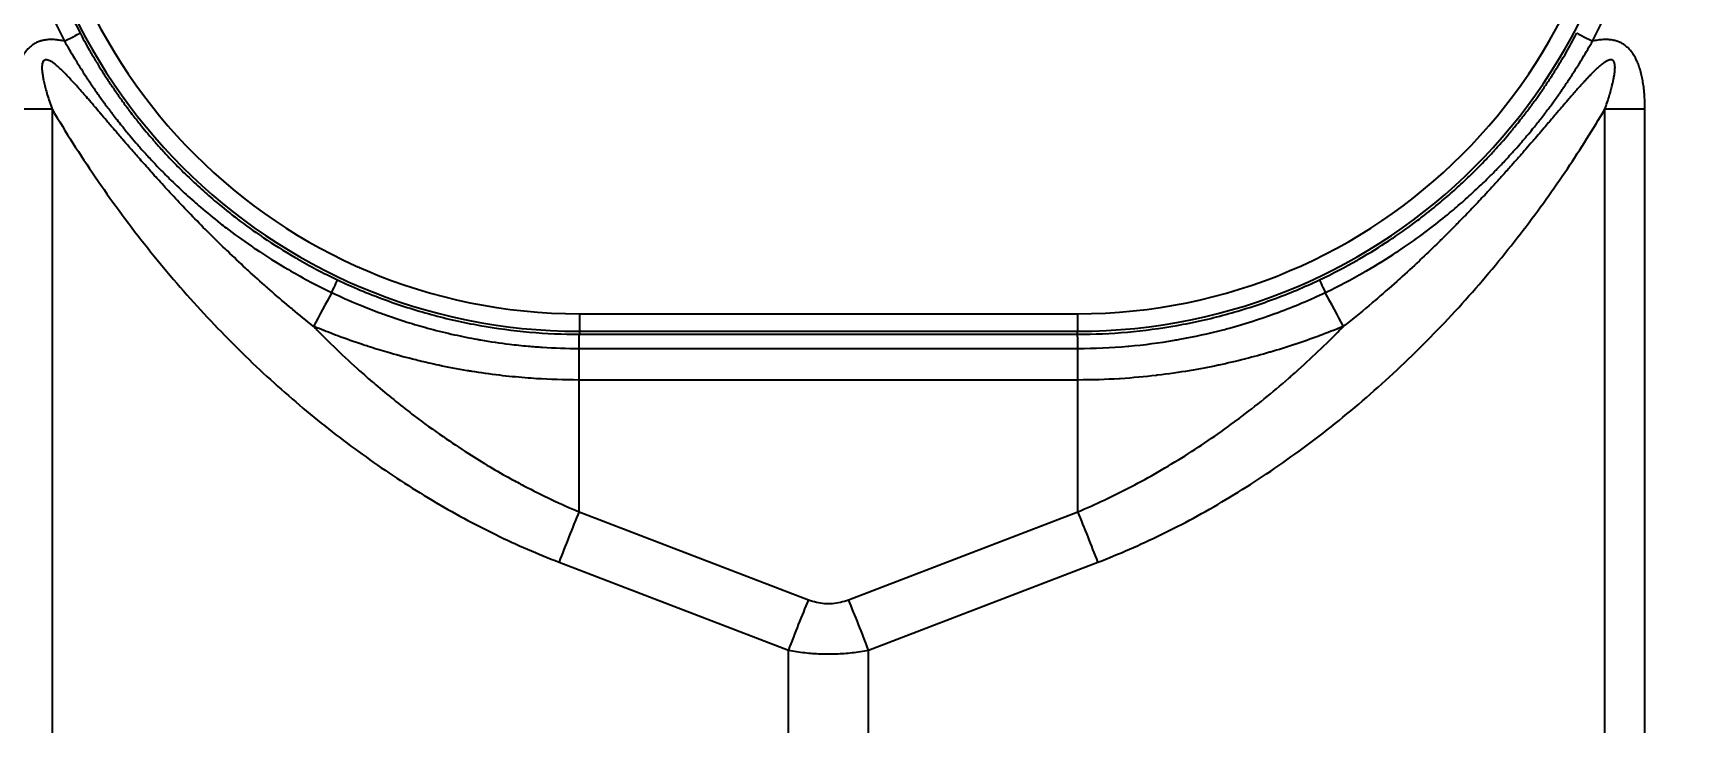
# Model space of a CAD drawing. Header units: millimetres. Extents: x 68 to 2000, y 100 to 2870.
# Drawn here: x 626.75 to 673.76, y 2451.46 to 2471.17 of the extents above; entities that cross this region are included whole.
import ezdxf

# ---------------------------------------------------------------- set-up
doc = ezdxf.new("R2010")
doc.units = ezdxf.units.MM
doc.header["$LTSCALE"] = 10
doc.layers.add('Sichtbar schmal (ISO)', color=7, linetype='Continuous', lineweight=35)

msp = doc.modelspace()

# ---------------------------------------------------------------- linework, layer by layer
at = {"layer": 'Sichtbar schmal (ISO)'}
for p, q in [((627.298, 2468.994), (627.298, 2348.349)), ((671.561, 2348.349), (671.561, 2468.994)), ((672.702, 2348.349), (672.702, 2468.994)), ((642.329, 2463.161), (656.529, 2463.161)), ((642.329, 2463.161), (642.329, 2462.661)), ((656.529, 2463.161), (656.529, 2462.661)), ((642.329, 2462.661), (656.529, 2462.661)), ((642.329, 2462.661), (642.329, 2462.576)), ((642.329, 2462.576), (656.529, 2462.576)), ((656.529, 2462.576), (656.529, 2462.661)), ((642.32, 2462.172), (656.539, 2462.172)), ((642.32, 2461.271), (642.32, 2462.172)), ((656.539, 2461.271), (656.539, 2462.172)), ((656.539, 2461.271), (642.32, 2461.271)), ((642.32, 2457.514), (642.32, 2461.271)), ((656.539, 2457.514), (656.539, 2461.271)), ((642.32, 2457.514), (648.859, 2455.006)), ((650, 2455.006), (656.539, 2457.514)), ((641.749, 2456.076), (648.288, 2453.569)), ((650.571, 2453.569), (657.11, 2456.076)), ((648.288, 2363.764), (648.288, 2453.569)), ((650.571, 2363.764), (650.571, 2453.569))]:
    msp.add_line(p, q, dxfattribs=at)
for centre, radius, start, end in [((642.329, 2478.67), 16.009, 90, 270), ((656.529, 2478.67), 16.009, 270, 90), ((642.329, 2478.67), 15.509, 90, 270), ((656.529, 2478.67), 15.509, 270, 90)]:
    msp.add_arc(centre, radius, start, end, dxfattribs=at)
for centre, major_axis, ratio, start_param, end_param in [((642.33, 2478.669), (-16.592, 0), 0.999986, 5.79767, 6.768292), ((656.529, 2478.669), (16.592, -0.001), 0.999986, 5.798123, 6.768739), ((642.33, 2478.671), (-16.092, 0), 0.999985, 5.797653, 6.768274), ((627.652, 2470.934), (0.442, 0.233), 0.004633, 4.709948, 6.265732), ((671.207, 2470.935), (-0.442, 0.233), 0.00463, 0.017453, 1.573241), ((626.157, 2468.942), (-10, 0), 0.005236, 4.598024, 4.712393), ((672.702, 2468.942), (10, 0), 0.005236, 1.570796, 1.685165), ((636.276, 2465.592), (4.733, 8.809), 0.002478, 1.780723, 1.894425), ((635.218, 2463.676), (0.214, 0.452), 0.013206, 4.921921, 6.26573), ((663.641, 2463.676), (-0.214, 0.452), 0.013207, 0.017455, 1.361266), ((662.583, 2465.592), (-4.733, 8.809), 0.002478, 4.388757, 4.502463), ((656.535, 2462.076), (-0.005, 0.5), 0.01129, 4.905856, 6.265598), ((642.32, 2456.102), (1.79, 4.668), 0.104799, 1.304034, 1.616531), ((656.539, 2456.102), (-1.79, 4.668), 0.104799, 4.666655, 4.979151), ((648.859, 2453.595), (1.79, 4.668), 0.104798, 1.304034, 1.616531), ((650, 2453.595), (-1.79, 4.668), 0.104799, 4.666655, 4.979151)]:
    msp.add_ellipse(centre, major_axis=major_axis, ratio=ratio, start_param=start_param, end_param=end_param, dxfattribs=at)
msp.add_open_spline([(627.652, 2470.932), (627.601, 2470.944), (627.501, 2470.964), (627.358, 2470.98), (627.222, 2470.982), (627.095, 2470.969), (626.979, 2470.942), (626.876, 2470.904), (626.785, 2470.856), (626.698, 2470.796), (626.61, 2470.717), (626.526, 2470.617), (626.45, 2470.503), (626.383, 2470.373), (626.324, 2470.227), (626.274, 2470.064), (626.232, 2469.885), (626.199, 2469.69), (626.175, 2469.479), (626.16, 2469.248), (626.157, 2469.081), (626.157, 2468.994)], degree=3, dxfattribs=at)
for points, knots in [([(627.652, 2470.932), (627.693, 2470.859), (627.737, 2470.78), (627.786, 2470.697), (627.834, 2470.614), (627.886, 2470.526), (627.943, 2470.434), (627.945, 2470.43), (627.948, 2470.425), (627.95, 2470.421), (628.005, 2470.332), (628.062, 2470.239), (628.124, 2470.142), (628.13, 2470.132), (628.137, 2470.122), (628.143, 2470.112), (628.202, 2470.019), (628.266, 2469.922), (628.333, 2469.821), (628.345, 2469.802), (628.358, 2469.783), (628.37, 2469.764), (628.434, 2469.67), (628.5, 2469.572), (628.571, 2469.471), (628.591, 2469.442), (628.612, 2469.412), (628.633, 2469.382), (628.699, 2469.289), (628.769, 2469.192), (628.842, 2469.093), (628.872, 2469.052), (628.903, 2469.01), (628.935, 2468.968), (629.004, 2468.877), (629.076, 2468.783), (629.151, 2468.686), (629.194, 2468.632), (629.238, 2468.576), (629.283, 2468.52), (629.354, 2468.432), (629.427, 2468.342), (629.504, 2468.25), (629.562, 2468.18), (629.623, 2468.109), (629.685, 2468.037), (629.757, 2467.954), (629.831, 2467.87), (629.908, 2467.784), (629.986, 2467.696), (630.067, 2467.608), (630.152, 2467.518), (630.223, 2467.441), (630.297, 2467.364), (630.373, 2467.286), (630.476, 2467.179), (630.584, 2467.071), (630.697, 2466.961), (630.766, 2466.893), (630.837, 2466.825), (630.909, 2466.757), (631.044, 2466.629), (631.186, 2466.499), (631.336, 2466.367), (631.4, 2466.311), (631.465, 2466.255), (631.532, 2466.197), (631.707, 2466.047), (631.892, 2465.895), (632.09, 2465.739), (632.144, 2465.697), (632.2, 2465.654), (632.256, 2465.611), (632.482, 2465.438), (632.723, 2465.262), (632.982, 2465.085), (633.022, 2465.058), (633.062, 2465.031), (633.102, 2465.004), (633.389, 2464.81), (633.698, 2464.615), (634.034, 2464.42), (634.054, 2464.408), (634.075, 2464.396), (634.096, 2464.384), (634.456, 2464.176), (634.847, 2463.968), (635.268, 2463.767)], [0, 0, 0, 0, 0.0625, 0.0625, 0.0625, 0.125, 0.125, 0.125, 0.1278874, 0.1278874, 0.1278874, 0.1875, 0.1875, 0.1875, 0.1934872, 0.1934872, 0.1934872, 0.25, 0.25, 0.25, 0.260409, 0.260409, 0.260409, 0.3125, 0.3125, 0.3125, 0.3275968, 0.3275968, 0.3275968, 0.375, 0.375, 0.375, 0.3946778, 0.3946778, 0.3946778, 0.4375, 0.4375, 0.4375, 0.4618181, 0.4618181, 0.4618181, 0.5, 0.5, 0.5, 0.5290418, 0.5290418, 0.5290418, 0.5625, 0.5625, 0.5625, 0.5963567, 0.5963567, 0.5963567, 0.625, 0.625, 0.625, 0.6637856, 0.6637856, 0.6637856, 0.6875, 0.6875, 0.6875, 0.7313365, 0.7313365, 0.7313365, 0.75, 0.75, 0.75, 0.7990526, 0.7990526, 0.7990526, 0.8125, 0.8125, 0.8125, 0.8667171, 0.8667171, 0.8667171, 0.875, 0.875, 0.875, 0.9338983, 0.9338983, 0.9338983, 0.9375, 0.9375, 0.9375, 0.9999998, 0.9999998, 0.9999998, 0.9999998]), ([(628.094, 2471.168), (628.133, 2471.094), (628.175, 2471.015), (628.221, 2470.931), (628.267, 2470.848), (628.316, 2470.76), (628.369, 2470.667), (628.372, 2470.663), (628.374, 2470.659), (628.376, 2470.654), (628.427, 2470.566), (628.482, 2470.473), (628.54, 2470.376), (628.546, 2470.366), (628.552, 2470.356), (628.558, 2470.347), (628.614, 2470.254), (628.673, 2470.157), (628.737, 2470.057), (628.748, 2470.039), (628.76, 2470.02), (628.772, 2470.001), (628.832, 2469.908), (628.895, 2469.811), (628.962, 2469.711), (628.981, 2469.682), (629.001, 2469.653), (629.021, 2469.624), (629.084, 2469.531), (629.15, 2469.436), (629.219, 2469.338), (629.248, 2469.298), (629.277, 2469.257), (629.307, 2469.215), (629.373, 2469.125), (629.441, 2469.032), (629.513, 2468.938), (629.554, 2468.884), (629.596, 2468.829), (629.639, 2468.774), (629.706, 2468.687), (629.777, 2468.599), (629.85, 2468.508), (629.906, 2468.44), (629.964, 2468.37), (630.024, 2468.299), (630.092, 2468.217), (630.164, 2468.134), (630.238, 2468.05), (630.313, 2467.964), (630.391, 2467.877), (630.472, 2467.789), (630.54, 2467.714), (630.611, 2467.638), (630.685, 2467.561), (630.784, 2467.457), (630.888, 2467.351), (630.996, 2467.243), (631.063, 2467.177), (631.131, 2467.11), (631.202, 2467.042), (631.332, 2466.918), (631.469, 2466.791), (631.614, 2466.662), (631.675, 2466.606), (631.738, 2466.551), (631.803, 2466.495), (631.972, 2466.349), (632.152, 2466.199), (632.344, 2466.048), (632.396, 2466.006), (632.45, 2465.964), (632.504, 2465.922), (632.723, 2465.753), (632.957, 2465.582), (633.209, 2465.409), (633.247, 2465.382), (633.286, 2465.356), (633.325, 2465.329), (633.604, 2465.141), (633.904, 2464.951), (634.231, 2464.761), (634.251, 2464.749), (634.271, 2464.738), (634.291, 2464.726), (634.641, 2464.524), (635.021, 2464.323), (635.432, 2464.128)], [0, 0, 0, 0, 0.0625, 0.0625, 0.0625, 0.125, 0.125, 0.125, 0.1278881, 0.1278881, 0.1278881, 0.1875, 0.1875, 0.1875, 0.1934873, 0.1934873, 0.1934873, 0.25, 0.25, 0.25, 0.260409, 0.260409, 0.260409, 0.3125, 0.3125, 0.3125, 0.3275968, 0.3275968, 0.3275968, 0.375, 0.375, 0.375, 0.3946778, 0.3946778, 0.3946778, 0.4375, 0.4375, 0.4375, 0.4618181, 0.4618181, 0.4618181, 0.5, 0.5, 0.5, 0.5290418, 0.5290418, 0.5290418, 0.5625, 0.5625, 0.5625, 0.5963565, 0.5963565, 0.5963565, 0.625, 0.625, 0.625, 0.6637853, 0.6637853, 0.6637853, 0.6875, 0.6875, 0.6875, 0.731336, 0.731336, 0.731336, 0.75, 0.75, 0.75, 0.7990521, 0.7990521, 0.7990521, 0.8125, 0.8125, 0.8125, 0.8667166, 0.8667166, 0.8667166, 0.875, 0.875, 0.875, 0.9338975, 0.9338975, 0.9338975, 0.9375, 0.9375, 0.9375, 1, 1, 1, 1]), ([(663.427, 2464.128), (663.808, 2464.308), (664.163, 2464.495), (664.492, 2464.682), (664.517, 2464.697), (664.543, 2464.711), (664.568, 2464.726), (664.868, 2464.899), (665.145, 2465.071), (665.404, 2465.243), (665.448, 2465.272), (665.491, 2465.301), (665.534, 2465.33), (665.767, 2465.487), (665.985, 2465.643), (666.19, 2465.797), (666.246, 2465.839), (666.301, 2465.881), (666.355, 2465.923), (666.537, 2466.063), (666.708, 2466.201), (666.87, 2466.337), (666.934, 2466.39), (666.996, 2466.443), (667.057, 2466.496), (667.198, 2466.618), (667.331, 2466.738), (667.459, 2466.856), (667.527, 2466.919), (667.593, 2466.981), (667.658, 2467.043), (667.767, 2467.148), (667.871, 2467.25), (667.971, 2467.352), (668.041, 2467.422), (668.109, 2467.492), (668.175, 2467.562), (668.259, 2467.65), (668.34, 2467.737), (668.418, 2467.822), (668.488, 2467.899), (668.556, 2467.975), (668.622, 2468.05), (668.686, 2468.123), (668.748, 2468.196), (668.808, 2468.267), (668.878, 2468.349), (668.944, 2468.43), (669.009, 2468.509), (669.057, 2468.569), (669.105, 2468.627), (669.151, 2468.686), (669.218, 2468.771), (669.283, 2468.855), (669.346, 2468.938), (669.382, 2468.985), (669.417, 2469.032), (669.452, 2469.079), (669.517, 2469.167), (669.58, 2469.254), (669.64, 2469.339), (669.666, 2469.375), (669.692, 2469.412), (669.717, 2469.448), (669.78, 2469.538), (669.84, 2469.626), (669.897, 2469.712), (669.915, 2469.738), (669.933, 2469.765), (669.95, 2469.791), (670.011, 2469.883), (670.068, 2469.971), (670.122, 2470.057), (670.134, 2470.075), (670.145, 2470.093), (670.156, 2470.111), (670.213, 2470.202), (670.268, 2470.291), (670.319, 2470.376), (670.325, 2470.386), (670.33, 2470.395), (670.336, 2470.404), (670.391, 2470.496), (670.442, 2470.584), (670.49, 2470.667), (670.492, 2470.671), (670.494, 2470.675), (670.496, 2470.679), (670.547, 2470.767), (670.594, 2470.851), (670.638, 2470.931), (670.684, 2471.015), (670.726, 2471.094), (670.765, 2471.168)], [0, 0, 0, 0, 0.0579755, 0.0579755, 0.0579755, 0.0625, 0.0625, 0.0625, 0.115967, 0.115967, 0.115967, 0.125, 0.125, 0.125, 0.1741171, 0.1741171, 0.1741171, 0.1875, 0.1875, 0.1875, 0.2323907, 0.2323907, 0.2323907, 0.25, 0.25, 0.25, 0.2907813, 0.2907813, 0.2907813, 0.3125, 0.3125, 0.3125, 0.3492711, 0.3492711, 0.3492711, 0.375, 0.375, 0.375, 0.407852, 0.407852, 0.407852, 0.4375, 0.4375, 0.4375, 0.4665087, 0.4665087, 0.4665087, 0.5, 0.5, 0.5, 0.5252335, 0.5252335, 0.5252335, 0.5625, 0.5625, 0.5625, 0.5840109, 0.5840109, 0.5840109, 0.625, 0.625, 0.625, 0.6427828, 0.6427828, 0.6427828, 0.6875, 0.6875, 0.6875, 0.7014794, 0.7014794, 0.7014794, 0.75, 0.75, 0.75, 0.7600925, 0.7600925, 0.7600925, 0.8125, 0.8125, 0.8125, 0.8183246, 0.8183246, 0.8183246, 0.875, 0.875, 0.875, 0.8775005, 0.8775005, 0.8775005, 0.9375, 0.9375, 0.9375, 1, 1, 1, 1]), ([(663.591, 2463.767), (663.982, 2463.954), (664.347, 2464.146), (664.685, 2464.339), (664.711, 2464.354), (664.737, 2464.369), (664.763, 2464.384), (665.071, 2464.561), (665.356, 2464.739), (665.623, 2464.915), (665.669, 2464.944), (665.713, 2464.974), (665.757, 2465.004), (665.997, 2465.165), (666.222, 2465.325), (666.434, 2465.483), (666.491, 2465.526), (666.548, 2465.569), (666.604, 2465.612), (666.791, 2465.755), (666.968, 2465.896), (667.135, 2466.035), (667.201, 2466.09), (667.265, 2466.144), (667.328, 2466.198), (667.474, 2466.323), (667.612, 2466.445), (667.744, 2466.566), (667.815, 2466.63), (667.883, 2466.694), (667.95, 2466.757), (668.063, 2466.864), (668.171, 2466.969), (668.275, 2467.072), (668.348, 2467.144), (668.418, 2467.216), (668.486, 2467.286), (668.574, 2467.376), (668.658, 2467.465), (668.739, 2467.552), (668.812, 2467.63), (668.883, 2467.708), (668.951, 2467.784), (669.018, 2467.859), (669.083, 2467.932), (669.146, 2468.004), (669.218, 2468.088), (669.288, 2468.17), (669.355, 2468.251), (669.406, 2468.311), (669.455, 2468.371), (669.503, 2468.43), (669.574, 2468.518), (669.643, 2468.603), (669.708, 2468.687), (669.746, 2468.735), (669.783, 2468.783), (669.819, 2468.83), (669.888, 2468.92), (669.954, 2469.008), (670.017, 2469.093), (670.044, 2469.131), (670.071, 2469.167), (670.098, 2469.204), (670.164, 2469.295), (670.228, 2469.385), (670.288, 2469.471), (670.307, 2469.498), (670.326, 2469.525), (670.344, 2469.552), (670.408, 2469.644), (670.469, 2469.734), (670.526, 2469.821), (670.538, 2469.839), (670.55, 2469.857), (670.562, 2469.874), (670.623, 2469.967), (670.68, 2470.056), (670.735, 2470.142), (670.741, 2470.151), (670.747, 2470.161), (670.753, 2470.17), (670.811, 2470.262), (670.865, 2470.35), (670.916, 2470.434), (670.919, 2470.438), (670.921, 2470.441), (670.923, 2470.445), (670.977, 2470.534), (671.027, 2470.618), (671.073, 2470.697), (671.122, 2470.78), (671.166, 2470.859), (671.207, 2470.932)], [0, 0, 0, 0, 0.0579749, 0.0579749, 0.0579749, 0.0625, 0.0625, 0.0625, 0.1159661, 0.1159661, 0.1159661, 0.125, 0.125, 0.125, 0.1741164, 0.1741164, 0.1741164, 0.1875, 0.1875, 0.1875, 0.2323899, 0.2323899, 0.2323899, 0.25, 0.25, 0.25, 0.2907805, 0.2907805, 0.2907805, 0.3125, 0.3125, 0.3125, 0.3492703, 0.3492703, 0.3492703, 0.375, 0.375, 0.375, 0.4078512, 0.4078512, 0.4078512, 0.4375, 0.4375, 0.4375, 0.4665079, 0.4665079, 0.4665079, 0.5, 0.5, 0.5, 0.5252325, 0.5252325, 0.5252325, 0.5625, 0.5625, 0.5625, 0.58401, 0.58401, 0.58401, 0.625, 0.625, 0.625, 0.6427818, 0.6427818, 0.6427818, 0.6875, 0.6875, 0.6875, 0.7014783, 0.7014783, 0.7014783, 0.75, 0.75, 0.75, 0.7600914, 0.7600914, 0.7600914, 0.8125, 0.8125, 0.8125, 0.8183235, 0.8183235, 0.8183235, 0.875, 0.875, 0.875, 0.8775, 0.8775, 0.8775, 0.9375, 0.9375, 0.9375, 1, 1, 1, 1]), ([(672.702, 2468.994), (672.702, 2469.071), (672.7, 2469.22), (672.688, 2469.427), (672.669, 2469.621), (672.642, 2469.801), (672.608, 2469.969), (672.568, 2470.124), (672.519, 2470.267), (672.464, 2470.398), (672.4, 2470.517), (672.329, 2470.622), (672.252, 2470.713), (672.172, 2470.787), (672.09, 2470.846), (672.003, 2470.895), (671.903, 2470.935), (671.786, 2470.965), (671.656, 2470.981), (671.515, 2470.981), (671.365, 2470.965), (671.261, 2470.945), (671.207, 2470.932)], [0.0000002, 0.0000002, 0.0000002, 0.0000002, 0.05, 0.1, 0.15, 0.2, 0.25, 0.3, 0.35, 0.4, 0.45, 0.5, 0.55, 0.6, 0.65, 0.7, 0.75, 0.8, 0.85, 0.9, 0.95, 1, 1, 1, 1]), ([(634.75, 2462.801), (634.544, 2462.964), (634.344, 2463.127), (634.151, 2463.288), (634.121, 2463.312), (634.091, 2463.337), (634.062, 2463.362), (633.869, 2463.523), (633.683, 2463.683), (633.502, 2463.842), (633.474, 2463.865), (633.447, 2463.889), (633.42, 2463.913), (633.239, 2464.073), (633.063, 2464.231), (632.889, 2464.391), (632.864, 2464.414), (632.839, 2464.437), (632.814, 2464.46), (632.641, 2464.62), (632.471, 2464.78), (632.303, 2464.941), (632.28, 2464.963), (632.256, 2464.986), (632.232, 2465.009), (632.064, 2465.171), (631.898, 2465.334), (631.736, 2465.497), (631.714, 2465.519), (631.692, 2465.541), (631.67, 2465.563), (631.507, 2465.727), (631.348, 2465.89), (631.197, 2466.047), (631.178, 2466.067), (631.158, 2466.088), (631.138, 2466.108), (630.989, 2466.264), (630.848, 2466.414), (630.717, 2466.555), (630.7, 2466.573), (630.683, 2466.591), (630.667, 2466.609), (630.537, 2466.749), (630.417, 2466.88), (630.304, 2467.005), (630.29, 2467.02), (630.276, 2467.036), (630.262, 2467.051), (630.151, 2467.174), (630.046, 2467.291), (629.947, 2467.403), (629.935, 2467.416), (629.924, 2467.429), (629.912, 2467.443), (629.814, 2467.553), (629.721, 2467.659), (629.633, 2467.76), (629.623, 2467.772), (629.612, 2467.783), (629.602, 2467.795), (629.515, 2467.895), (629.432, 2467.991), (629.353, 2468.082), (629.344, 2468.093), (629.335, 2468.103), (629.327, 2468.113), (629.248, 2468.204), (629.174, 2468.291), (629.103, 2468.374), (629.095, 2468.382), (629.088, 2468.391), (629.08, 2468.4), (629.01, 2468.483), (628.942, 2468.561), (628.878, 2468.637), (628.872, 2468.645), (628.865, 2468.652), (628.858, 2468.66), (628.794, 2468.735), (628.733, 2468.807), (628.675, 2468.875), (628.669, 2468.882), (628.664, 2468.889), (628.658, 2468.895), (628.6, 2468.964), (628.544, 2469.029), (628.491, 2469.091), (628.486, 2469.097), (628.481, 2469.103), (628.476, 2469.109), (628.423, 2469.17), (628.372, 2469.229), (628.324, 2469.286), (628.319, 2469.291), (628.315, 2469.296), (628.31, 2469.301), (628.262, 2469.357), (628.216, 2469.411), (628.171, 2469.462), (628.167, 2469.466), (628.163, 2469.471), (628.159, 2469.475), (628.115, 2469.526), (628.072, 2469.574), (628.031, 2469.621), (628.028, 2469.624), (628.024, 2469.628), (628.021, 2469.632), (627.98, 2469.678), (627.941, 2469.722), (627.902, 2469.764), (627.899, 2469.767), (627.896, 2469.771), (627.893, 2469.774), (627.855, 2469.816), (627.818, 2469.855), (627.783, 2469.893), (627.78, 2469.896), (627.777, 2469.899), (627.774, 2469.902), (627.739, 2469.94), (627.704, 2469.976), (627.671, 2470.01), (627.668, 2470.012), (627.666, 2470.015), (627.664, 2470.017), (627.63, 2470.051), (627.598, 2470.083), (627.567, 2470.113), (627.534, 2470.144), (627.502, 2470.174), (627.471, 2470.201), (627.441, 2470.228), (627.412, 2470.252), (627.384, 2470.274), (627.356, 2470.296), (627.33, 2470.315), (627.305, 2470.332), (627.28, 2470.348), (627.257, 2470.362), (627.235, 2470.373), (627.214, 2470.383), (627.194, 2470.391), (627.176, 2470.396), (627.158, 2470.401), (627.142, 2470.403), (627.127, 2470.403), (627.113, 2470.403), (627.1, 2470.4), (627.089, 2470.396), (627.077, 2470.391), (627.067, 2470.384), (627.058, 2470.375), (627.049, 2470.366), (627.041, 2470.354), (627.034, 2470.339), (627.027, 2470.324), (627.021, 2470.305), (627.017, 2470.283), (627.013, 2470.262), (627.01, 2470.237), (627.009, 2470.21), (627.008, 2470.182), (627.008, 2470.152), (627.01, 2470.119), (627.012, 2470.086), (627.016, 2470.051), (627.021, 2470.012), (627.026, 2469.973), (627.033, 2469.931), (627.041, 2469.886), (627.05, 2469.842), (627.06, 2469.794), (627.072, 2469.743), (627.083, 2469.693), (627.097, 2469.64), (627.112, 2469.584), (627.127, 2469.528), (627.144, 2469.469), (627.162, 2469.406), (627.181, 2469.344), (627.202, 2469.279), (627.224, 2469.21), (627.247, 2469.141), (627.271, 2469.069), (627.298, 2468.994)], [0, 0, 0, 0, 0.0211324, 0.0211324, 0.0211324, 0.0243902, 0.0243902, 0.0243902, 0.0455984, 0.0455984, 0.0455984, 0.0487805, 0.0487805, 0.0487805, 0.0700713, 0.0700713, 0.0700713, 0.0731707, 0.0731707, 0.0731707, 0.0945431, 0.0945431, 0.0945431, 0.097561, 0.097561, 0.097561, 0.1190305, 0.1190305, 0.1190305, 0.1219512, 0.1219512, 0.1219512, 0.1435143, 0.1435143, 0.1435143, 0.1463415, 0.1463415, 0.1463415, 0.1679691, 0.1679691, 0.1679691, 0.1707317, 0.1707317, 0.1707317, 0.1924244, 0.1924244, 0.1924244, 0.195122, 0.195122, 0.195122, 0.2168968, 0.2168968, 0.2168968, 0.2195122, 0.2195122, 0.2195122, 0.2413738, 0.2413738, 0.2413738, 0.2439024, 0.2439024, 0.2439024, 0.2658463, 0.2658463, 0.2658463, 0.2682927, 0.2682927, 0.2682927, 0.2903175, 0.2903175, 0.2903175, 0.2926829, 0.2926829, 0.2926829, 0.3147897, 0.3147897, 0.3147897, 0.3170732, 0.3170732, 0.3170732, 0.3392623, 0.3392623, 0.3392623, 0.3414634, 0.3414634, 0.3414634, 0.3637342, 0.3637342, 0.3637342, 0.3658537, 0.3658537, 0.3658537, 0.3882055, 0.3882055, 0.3882055, 0.3902439, 0.3902439, 0.3902439, 0.4126771, 0.4126771, 0.4126771, 0.4146341, 0.4146341, 0.4146341, 0.4371485, 0.4371485, 0.4371485, 0.4390244, 0.4390244, 0.4390244, 0.4616202, 0.4616202, 0.4616202, 0.4634146, 0.4634146, 0.4634146, 0.4860935, 0.4860935, 0.4860935, 0.4878049, 0.4878049, 0.4878049, 0.510567, 0.510567, 0.510567, 0.5121951, 0.5121951, 0.5121951, 0.5350383, 0.5350383, 0.5350383, 0.5595094, 0.5595094, 0.5595094, 0.5839814, 0.5839814, 0.5839814, 0.6084532, 0.6084532, 0.6084532, 0.6329242, 0.6329242, 0.6329242, 0.6573927, 0.6573927, 0.6573927, 0.681862, 0.681862, 0.681862, 0.7063272, 0.7063272, 0.7063272, 0.7307968, 0.7307968, 0.7307968, 0.7552827, 0.7552827, 0.7552827, 0.7797595, 0.7797595, 0.7797595, 0.8042263, 0.8042263, 0.8042263, 0.8286969, 0.8286969, 0.8286969, 0.8531693, 0.8531693, 0.8531693, 0.8776416, 0.8776416, 0.8776416, 0.9021131, 0.9021131, 0.9021131, 0.9265846, 0.9265846, 0.9265846, 0.9510564, 0.9510564, 0.9510564, 0.9755283, 0.9755283, 0.9755283, 0.9999994, 0.9999994, 0.9999994, 0.9999994]), ([(671.561, 2468.994), (671.585, 2469.061), (671.607, 2469.125), (671.627, 2469.186), (671.647, 2469.248), (671.666, 2469.306), (671.683, 2469.363), (671.701, 2469.419), (671.716, 2469.473), (671.731, 2469.525), (671.732, 2469.529), (671.733, 2469.532), (671.734, 2469.536), (671.747, 2469.584), (671.76, 2469.63), (671.771, 2469.674), (671.772, 2469.679), (671.773, 2469.683), (671.774, 2469.687), (671.784, 2469.73), (671.794, 2469.771), (671.802, 2469.81), (671.803, 2469.815), (671.804, 2469.82), (671.805, 2469.824), (671.813, 2469.862), (671.82, 2469.898), (671.826, 2469.932), (671.827, 2469.937), (671.828, 2469.942), (671.829, 2469.948), (671.834, 2469.98), (671.838, 2470.011), (671.842, 2470.041), (671.842, 2470.046), (671.843, 2470.052), (671.844, 2470.057), (671.847, 2470.085), (671.849, 2470.112), (671.85, 2470.137), (671.85, 2470.142), (671.85, 2470.147), (671.85, 2470.153), (671.851, 2470.176), (671.851, 2470.198), (671.85, 2470.219), (671.849, 2470.224), (671.849, 2470.229), (671.849, 2470.234), (671.847, 2470.253), (671.845, 2470.27), (671.842, 2470.285), (671.841, 2470.29), (671.84, 2470.294), (671.839, 2470.298), (671.835, 2470.312), (671.831, 2470.325), (671.826, 2470.336), (671.824, 2470.339), (671.823, 2470.343), (671.821, 2470.346), (671.816, 2470.356), (671.81, 2470.364), (671.804, 2470.371), (671.802, 2470.373), (671.8, 2470.376), (671.797, 2470.378), (671.791, 2470.384), (671.784, 2470.389), (671.776, 2470.393), (671.773, 2470.394), (671.77, 2470.396), (671.766, 2470.397), (671.758, 2470.4), (671.749, 2470.402), (671.74, 2470.403), (671.735, 2470.403), (671.731, 2470.403), (671.726, 2470.403), (671.716, 2470.403), (671.704, 2470.401), (671.692, 2470.399), (671.686, 2470.397), (671.68, 2470.395), (671.673, 2470.393), (671.66, 2470.389), (671.647, 2470.384), (671.632, 2470.377), (671.624, 2470.373), (671.616, 2470.369), (671.608, 2470.364), (671.593, 2470.356), (671.577, 2470.347), (671.561, 2470.336), (671.551, 2470.33), (671.541, 2470.323), (671.531, 2470.316), (671.514, 2470.304), (671.497, 2470.292), (671.479, 2470.278), (671.468, 2470.269), (671.456, 2470.259), (671.443, 2470.249), (671.426, 2470.234), (671.407, 2470.218), (671.388, 2470.201), (671.374, 2470.189), (671.36, 2470.177), (671.346, 2470.163), (671.327, 2470.146), (671.308, 2470.128), (671.288, 2470.108), (671.272, 2470.093), (671.256, 2470.078), (671.24, 2470.062), (671.22, 2470.042), (671.2, 2470.022), (671.179, 2470.001), (671.161, 2469.983), (671.143, 2469.964), (671.125, 2469.945), (671.105, 2469.923), (671.084, 2469.902), (671.063, 2469.879), (671.043, 2469.858), (671.023, 2469.836), (671.002, 2469.814), (670.981, 2469.791), (670.96, 2469.768), (670.938, 2469.744), (670.916, 2469.719), (670.893, 2469.694), (670.869, 2469.667), (670.848, 2469.643), (670.826, 2469.619), (670.803, 2469.593), (670.778, 2469.565), (670.752, 2469.535), (670.726, 2469.505), (670.704, 2469.48), (670.681, 2469.454), (670.658, 2469.427), (670.629, 2469.394), (670.6, 2469.36), (670.57, 2469.326), (670.546, 2469.299), (670.523, 2469.271), (670.499, 2469.243), (670.466, 2469.206), (670.433, 2469.167), (670.399, 2469.127), (670.375, 2469.099), (670.35, 2469.07), (670.326, 2469.041), (670.289, 2468.998), (670.251, 2468.954), (670.212, 2468.909), (670.188, 2468.88), (670.162, 2468.85), (670.137, 2468.82), (670.095, 2468.771), (670.052, 2468.721), (670.008, 2468.669), (669.982, 2468.639), (669.956, 2468.608), (669.93, 2468.577), (669.883, 2468.522), (669.834, 2468.465), (669.784, 2468.406), (669.757, 2468.375), (669.73, 2468.344), (669.703, 2468.312), (669.649, 2468.249), (669.594, 2468.184), (669.537, 2468.118), (669.509, 2468.086), (669.481, 2468.054), (669.453, 2468.021), (669.392, 2467.951), (669.329, 2467.878), (669.263, 2467.802), (669.235, 2467.77), (669.207, 2467.737), (669.178, 2467.704), (669.108, 2467.625), (669.036, 2467.542), (668.961, 2467.458), (668.932, 2467.425), (668.903, 2467.393), (668.873, 2467.36), (668.794, 2467.27), (668.712, 2467.179), (668.627, 2467.085), (668.598, 2467.052), (668.569, 2467.02), (668.539, 2466.987), (668.45, 2466.889), (668.357, 2466.787), (668.261, 2466.683), (668.232, 2466.652), (668.203, 2466.62), (668.173, 2466.588), (668.072, 2466.479), (667.967, 2466.367), (667.858, 2466.252), (667.829, 2466.221), (667.799, 2466.191), (667.77, 2466.16), (667.655, 2466.039), (667.535, 2465.915), (667.41, 2465.787), (667.381, 2465.758), (667.352, 2465.728), (667.323, 2465.698), (667.191, 2465.565), (667.054, 2465.427), (666.91, 2465.285), (666.881, 2465.257), (666.853, 2465.229), (666.824, 2465.201), (666.673, 2465.053), (666.514, 2464.9), (666.347, 2464.742), (666.32, 2464.716), (666.292, 2464.69), (666.264, 2464.664), (666.089, 2464.5), (665.906, 2464.331), (665.712, 2464.156), (665.686, 2464.133), (665.659, 2464.109), (665.632, 2464.085), (665.431, 2463.905), (665.218, 2463.719), (664.992, 2463.526), (664.968, 2463.506), (664.943, 2463.485), (664.919, 2463.464), (664.684, 2463.266), (664.436, 2463.061), (664.173, 2462.852), (664.151, 2462.835), (664.13, 2462.818), (664.109, 2462.801)], [0, 0, 0, 0, 0.0238095, 0.0238095, 0.0238095, 0.047619, 0.047619, 0.047619, 0.0714286, 0.0714286, 0.0714286, 0.073042, 0.073042, 0.073042, 0.0952381, 0.0952381, 0.0952381, 0.0973899, 0.0973899, 0.0973899, 0.1190476, 0.1190476, 0.1190476, 0.1217387, 0.1217387, 0.1217387, 0.1428571, 0.1428571, 0.1428571, 0.146086, 0.146086, 0.146086, 0.1666667, 0.1666667, 0.1666667, 0.1704312, 0.1704312, 0.1704312, 0.1904762, 0.1904762, 0.1904762, 0.1947745, 0.1947745, 0.1947745, 0.2142857, 0.2142857, 0.2142857, 0.2191217, 0.2191217, 0.2191217, 0.2380952, 0.2380952, 0.2380952, 0.243478, 0.243478, 0.243478, 0.2619048, 0.2619048, 0.2619048, 0.2678559, 0.2678559, 0.2678559, 0.2857143, 0.2857143, 0.2857143, 0.2922204, 0.2922204, 0.2922204, 0.3095238, 0.3095238, 0.3095238, 0.3165245, 0.3165245, 0.3165245, 0.3333333, 0.3333333, 0.3333333, 0.3408479, 0.3408479, 0.3408479, 0.3571429, 0.3571429, 0.3571429, 0.3651994, 0.3651994, 0.3651994, 0.3809524, 0.3809524, 0.3809524, 0.3895629, 0.3895629, 0.3895629, 0.4047619, 0.4047619, 0.4047619, 0.4139061, 0.4139061, 0.4139061, 0.4285714, 0.4285714, 0.4285714, 0.4382415, 0.4382415, 0.4382415, 0.452381, 0.452381, 0.452381, 0.4625957, 0.4625957, 0.4625957, 0.4761905, 0.4761905, 0.4761905, 0.48695, 0.48695, 0.48695, 0.5, 0.5, 0.5, 0.5112979, 0.5112979, 0.5112979, 0.5238095, 0.5238095, 0.5238095, 0.5356395, 0.5356395, 0.5356395, 0.547619, 0.547619, 0.547619, 0.5599855, 0.5599855, 0.5599855, 0.5714286, 0.5714286, 0.5714286, 0.5843325, 0.5843325, 0.5843325, 0.5952381, 0.5952381, 0.5952381, 0.6086791, 0.6086791, 0.6086791, 0.6190476, 0.6190476, 0.6190476, 0.633027, 0.633027, 0.633027, 0.6428571, 0.6428571, 0.6428571, 0.6573751, 0.6573751, 0.6573751, 0.6666667, 0.6666667, 0.6666667, 0.6817209, 0.6817209, 0.6817209, 0.6904762, 0.6904762, 0.6904762, 0.7060672, 0.7060672, 0.7060672, 0.7142857, 0.7142857, 0.7142857, 0.7304135, 0.7304135, 0.7304135, 0.7380952, 0.7380952, 0.7380952, 0.7547603, 0.7547603, 0.7547603, 0.7619048, 0.7619048, 0.7619048, 0.7791104, 0.7791104, 0.7791104, 0.7857143, 0.7857143, 0.7857143, 0.8034605, 0.8034605, 0.8034605, 0.8095238, 0.8095238, 0.8095238, 0.8278039, 0.8278039, 0.8278039, 0.8333333, 0.8333333, 0.8333333, 0.8521478, 0.8521478, 0.8521478, 0.8571429, 0.8571429, 0.8571429, 0.8764955, 0.8764955, 0.8764955, 0.8809524, 0.8809524, 0.8809524, 0.9008431, 0.9008431, 0.9008431, 0.9047619, 0.9047619, 0.9047619, 0.9251914, 0.9251914, 0.9251914, 0.9285714, 0.9285714, 0.9285714, 0.9495379, 0.9495379, 0.9495379, 0.952381, 0.952381, 0.952381, 0.9738888, 0.9738888, 0.9738888, 0.9761905, 0.9761905, 0.9761905, 0.9982248, 0.9982248, 0.9982248, 0.9999998, 0.9999998, 0.9999998, 0.9999998]), ([(627.298, 2468.994), (627.682, 2468.345), (628.089, 2467.703), (628.528, 2467.061), (628.966, 2466.419), (629.436, 2465.779), (629.922, 2465.161), (630.409, 2464.544), (630.913, 2463.949), (631.43, 2463.381), (631.947, 2462.813), (632.477, 2462.27), (633.015, 2461.756), (633.554, 2461.242), (634.101, 2460.757), (634.656, 2460.299), (635.212, 2459.84), (635.776, 2459.408), (636.355, 2458.999), (636.933, 2458.59), (637.527, 2458.203), (638.128, 2457.845), (638.729, 2457.487), (639.338, 2457.158), (639.943, 2456.863), (640.548, 2456.568), (641.149, 2456.307), (641.749, 2456.076)], [0, 0, 0, 0, 0.111111, 0.111111, 0.111111, 0.222222, 0.222222, 0.222222, 0.333333, 0.333333, 0.333333, 0.444444, 0.444444, 0.444444, 0.555556, 0.555556, 0.555556, 0.666667, 0.666667, 0.666667, 0.777778, 0.777778, 0.777778, 0.888889, 0.888889, 0.888889, 1, 1, 1, 1]), ([(657.11, 2456.076), (657.705, 2456.305), (658.909, 2456.827), (660.756, 2457.825), (662.619, 2459.043), (664.445, 2460.461), (666.191, 2462.051), (667.812, 2463.768), (669.265, 2465.544), (670.524, 2467.309), (671.233, 2468.44), (671.561, 2468.994)], [0, 0, 0, 0, 0.1111111, 0.2222222, 0.3333333, 0.4444444, 0.5555556, 0.6666667, 0.7777778, 0.8888889, 0.9999997, 0.9999997, 0.9999997, 0.9999997]), ([(635.268, 2463.767), (635.524, 2463.646), (635.783, 2463.53), (636.045, 2463.422), (636.231, 2463.345), (636.419, 2463.271), (636.608, 2463.201), (636.655, 2463.183), (636.703, 2463.165), (636.751, 2463.148), (636.97, 2463.069), (637.191, 2462.995), (637.413, 2462.925), (637.606, 2462.864), (637.8, 2462.807), (637.995, 2462.754), (638.021, 2462.747), (638.047, 2462.74), (638.073, 2462.733), (638.302, 2462.671), (638.533, 2462.615), (638.765, 2462.563), (638.982, 2462.515), (639.2, 2462.471), (639.418, 2462.432), (639.45, 2462.426), (639.481, 2462.421), (639.513, 2462.415), (639.788, 2462.367), (640.064, 2462.327), (640.34, 2462.293), (640.515, 2462.271), (640.69, 2462.253), (640.866, 2462.237), (641.001, 2462.225), (641.136, 2462.215), (641.271, 2462.206), (641.62, 2462.184), (641.97, 2462.172), (642.32, 2462.172)], [0, 0, 0, 0, 0.116962, 0.116962, 0.116962, 0.2, 0.2, 0.2, 0.220932, 0.220932, 0.220932, 0.316883, 0.316883, 0.316883, 0.4, 0.4, 0.4, 0.411023, 0.411023, 0.411023, 0.508784, 0.508784, 0.508784, 0.6, 0.6, 0.6, 0.613123, 0.613123, 0.613123, 0.72762, 0.72762, 0.72762, 0.8, 0.8, 0.8, 0.855719, 0.855719, 0.855719, 1, 1, 1, 1]), ([(635.432, 2464.128), (635.86, 2463.925), (636.298, 2463.741), (636.743, 2463.576), (637.189, 2463.411), (637.642, 2463.266), (638.101, 2463.141), (638.56, 2463.016), (639.024, 2462.911), (639.493, 2462.828), (639.962, 2462.744), (640.435, 2462.681), (640.908, 2462.639), (641.382, 2462.597), (641.856, 2462.576), (642.329, 2462.576)], [0, 0, 0, 0, 0.2, 0.2, 0.2, 0.4, 0.4, 0.4, 0.6, 0.6, 0.6, 0.8, 0.8, 0.8, 1, 1, 1, 1]), ([(656.529, 2462.576), (657.003, 2462.576), (657.477, 2462.597), (657.951, 2462.639), (658.425, 2462.681), (658.898, 2462.744), (659.366, 2462.828), (659.835, 2462.912), (660.299, 2463.016), (660.758, 2463.141), (661.217, 2463.266), (661.67, 2463.411), (662.115, 2463.576), (662.561, 2463.741), (662.998, 2463.925), (663.427, 2464.128)], [0, 0, 0, 0, 0.2, 0.2, 0.2, 0.4, 0.4, 0.4, 0.6, 0.6, 0.6, 0.8, 0.8, 0.8, 1, 1, 1, 1]), ([(656.539, 2462.172), (657.013, 2462.172), (657.487, 2462.193), (657.96, 2462.234), (657.971, 2462.235), (657.982, 2462.236), (657.993, 2462.237), (658.428, 2462.276), (658.861, 2462.332), (659.292, 2462.406), (659.341, 2462.414), (659.391, 2462.423), (659.441, 2462.432), (659.857, 2462.507), (660.269, 2462.598), (660.678, 2462.704), (660.74, 2462.72), (660.802, 2462.737), (660.864, 2462.754), (661.29, 2462.871), (661.71, 2463.004), (662.125, 2463.154), (662.167, 2463.17), (662.209, 2463.185), (662.251, 2463.201), (662.706, 2463.37), (663.153, 2463.559), (663.591, 2463.767)], [0, 0, 0, 0, 0.1954154, 0.1954154, 0.1954154, 0.2, 0.2, 0.2, 0.3792722, 0.3792722, 0.3792722, 0.4, 0.4, 0.4, 0.5735416, 0.5735416, 0.5735416, 0.6, 0.6, 0.6, 0.7814592, 0.7814592, 0.7814592, 0.8, 0.8, 0.8, 0.9999995, 0.9999995, 0.9999995, 0.9999995]), ([(634.75, 2462.801), (634.782, 2462.768), (634.815, 2462.735), (634.847, 2462.701), (635.269, 2462.271), (635.703, 2461.857), (636.148, 2461.462), (636.293, 2461.334), (636.439, 2461.207), (636.586, 2461.083), (636.926, 2460.795), (637.272, 2460.517), (637.623, 2460.25), (637.893, 2460.046), (638.166, 2459.848), (638.442, 2459.657), (638.681, 2459.491), (638.923, 2459.33), (639.166, 2459.175), (639.568, 2458.918), (639.973, 2458.677), (640.379, 2458.454), (640.501, 2458.386), (640.623, 2458.321), (640.745, 2458.257), (641.272, 2457.979), (641.797, 2457.732), (642.32, 2457.514)], [0.0000006, 0.0000006, 0.0000006, 0.0000006, 0.0143336, 0.0143336, 0.0143336, 0.2, 0.2, 0.2, 0.2603996, 0.2603996, 0.2603996, 0.4, 0.4, 0.4, 0.5069944, 0.5069944, 0.5069944, 0.6, 0.6, 0.6, 0.7536863, 0.7536863, 0.7536863, 0.8, 0.8, 0.8, 1, 1, 1, 1]), ([(642.32, 2461.271), (641.891, 2461.271), (641.486, 2461.286), (641.111, 2461.309), (641, 2461.316), (640.893, 2461.324), (640.787, 2461.333), (640.533, 2461.353), (640.292, 2461.377), (640.062, 2461.405), (639.78, 2461.438), (639.514, 2461.476), (639.26, 2461.517), (639.221, 2461.523), (639.181, 2461.529), (639.142, 2461.536), (638.854, 2461.584), (638.582, 2461.636), (638.321, 2461.691), (638.129, 2461.732), (637.943, 2461.774), (637.762, 2461.818), (637.697, 2461.834), (637.632, 2461.85), (637.569, 2461.866), (637.326, 2461.928), (637.089, 2461.992), (636.853, 2462.061), (636.671, 2462.115), (636.489, 2462.171), (636.307, 2462.229), (636.253, 2462.247), (636.2, 2462.264), (636.147, 2462.282), (635.912, 2462.36), (635.678, 2462.442), (635.445, 2462.529), (635.265, 2462.596), (635.086, 2462.665), (634.908, 2462.737), (634.855, 2462.758), (634.803, 2462.78), (634.75, 2462.801)], [0, 0, 0, 0, 0.1111111, 0.1111111, 0.1111111, 0.1436697, 0.1436697, 0.1436697, 0.2222222, 0.2222222, 0.2222222, 0.3182694, 0.3182694, 0.3182694, 0.3333333, 0.3333333, 0.3333333, 0.4444444, 0.4444444, 0.4444444, 0.5263579, 0.5263579, 0.5263579, 0.5555556, 0.5555556, 0.5555556, 0.6666667, 0.6666667, 0.6666667, 0.7525527, 0.7525527, 0.7525527, 0.7777778, 0.7777778, 0.7777778, 0.8888889, 0.8888889, 0.8888889, 0.9746557, 0.9746557, 0.9746557, 0.9999991, 0.9999991, 0.9999991, 0.9999991]), ([(664.109, 2462.801), (663.879, 2462.706), (663.647, 2462.616), (663.414, 2462.529), (663.41, 2462.528), (663.407, 2462.526), (663.404, 2462.525), (663.177, 2462.441), (662.949, 2462.361), (662.721, 2462.285), (662.718, 2462.284), (662.715, 2462.283), (662.711, 2462.282), (662.485, 2462.206), (662.258, 2462.135), (662.03, 2462.068), (662.022, 2462.066), (662.013, 2462.063), (662.005, 2462.061), (661.778, 2461.995), (661.551, 2461.932), (661.318, 2461.873), (661.309, 2461.871), (661.299, 2461.868), (661.289, 2461.866), (661.052, 2461.806), (660.81, 2461.749), (660.556, 2461.695), (660.55, 2461.694), (660.543, 2461.693), (660.536, 2461.691), (660.276, 2461.636), (660.004, 2461.584), (659.716, 2461.536), (659.427, 2461.488), (659.123, 2461.443), (658.797, 2461.405), (658.787, 2461.403), (658.778, 2461.402), (658.768, 2461.401), (658.451, 2461.364), (658.113, 2461.332), (657.748, 2461.309), (657.736, 2461.309), (657.724, 2461.308), (657.712, 2461.307), (657.347, 2461.285), (656.954, 2461.271), (656.539, 2461.271)], [0, 0, 0, 0, 0.111111, 0.111111, 0.111111, 0.112754, 0.112754, 0.112754, 0.220696, 0.220696, 0.220696, 0.222222, 0.222222, 0.222222, 0.329306, 0.329306, 0.329306, 0.333333, 0.333333, 0.333333, 0.439954, 0.439954, 0.439954, 0.444444, 0.444444, 0.444444, 0.552658, 0.552658, 0.552658, 0.555556, 0.555556, 0.555556, 0.666667, 0.666667, 0.666667, 0.777778, 0.777778, 0.777778, 0.780984, 0.780984, 0.780984, 0.888889, 0.888889, 0.888889, 0.892435, 0.892435, 0.892435, 1, 1, 1, 1]), ([(656.539, 2457.514), (657.038, 2457.723), (657.543, 2457.959), (658.053, 2458.225), (658.059, 2458.228), (658.065, 2458.231), (658.072, 2458.234), (658.576, 2458.498), (659.084, 2458.79), (659.594, 2459.112), (660.096, 2459.429), (660.598, 2459.774), (661.097, 2460.147), (661.111, 2460.157), (661.125, 2460.168), (661.139, 2460.178), (661.616, 2460.536), (662.089, 2460.919), (662.552, 2461.323), (662.587, 2461.353), (662.622, 2461.384), (662.657, 2461.415), (663.098, 2461.804), (663.53, 2462.213), (663.951, 2462.64), (664.004, 2462.694), (664.056, 2462.747), (664.109, 2462.801)], [0, 0, 0, 0, 0.2, 0.2, 0.2, 0.202363, 0.202363, 0.202363, 0.4, 0.4, 0.4, 0.594521, 0.594521, 0.594521, 0.6, 0.6, 0.6, 0.785908, 0.785908, 0.785908, 0.8, 0.8, 0.8, 0.977768, 0.977768, 0.977768, 1, 1, 1, 1]), ([(642.32, 2462.172), (642.32, 2462.216), (642.321, 2462.26), (642.322, 2462.3), (642.322, 2462.341), (642.323, 2462.379), (642.324, 2462.412), (642.324, 2462.446), (642.325, 2462.475), (642.326, 2462.499), (642.326, 2462.523), (642.327, 2462.542), (642.328, 2462.555), (642.328, 2462.568), (642.329, 2462.575), (642.329, 2462.576)], [0, 0, 0, 0, 0.2, 0.2, 0.2, 0.4, 0.4, 0.4, 0.6, 0.6, 0.6, 0.8, 0.8, 0.8, 1, 1, 1, 1]), ([(648.859, 2455.006), (648.937, 2454.977), (649.091, 2454.93), (649.317, 2454.896), (649.541, 2454.896), (649.767, 2454.93), (649.922, 2454.977), (650, 2455.006)], [0.0000017, 0.0000017, 0.0000017, 0.0000017, 0.2, 0.4, 0.6, 0.8, 1, 1, 1, 1]), ([(648.288, 2453.569), (648.444, 2453.539), (648.599, 2453.515), (648.751, 2453.498), (648.904, 2453.481), (649.054, 2453.469), (649.204, 2453.464), (649.354, 2453.458), (649.504, 2453.458), (649.654, 2453.464), (649.804, 2453.469), (649.955, 2453.481), (650.107, 2453.498), (650.26, 2453.515), (650.415, 2453.539), (650.571, 2453.569)], [0.0000009, 0.0000009, 0.0000009, 0.0000009, 0.2, 0.2, 0.2, 0.4, 0.4, 0.4, 0.6, 0.6, 0.6, 0.8, 0.8, 0.8, 1, 1, 1, 1])]:
    msp.add_open_spline(points, degree=3, knots=knots, dxfattribs=at)

doc.saveas('drawing.dxf')
